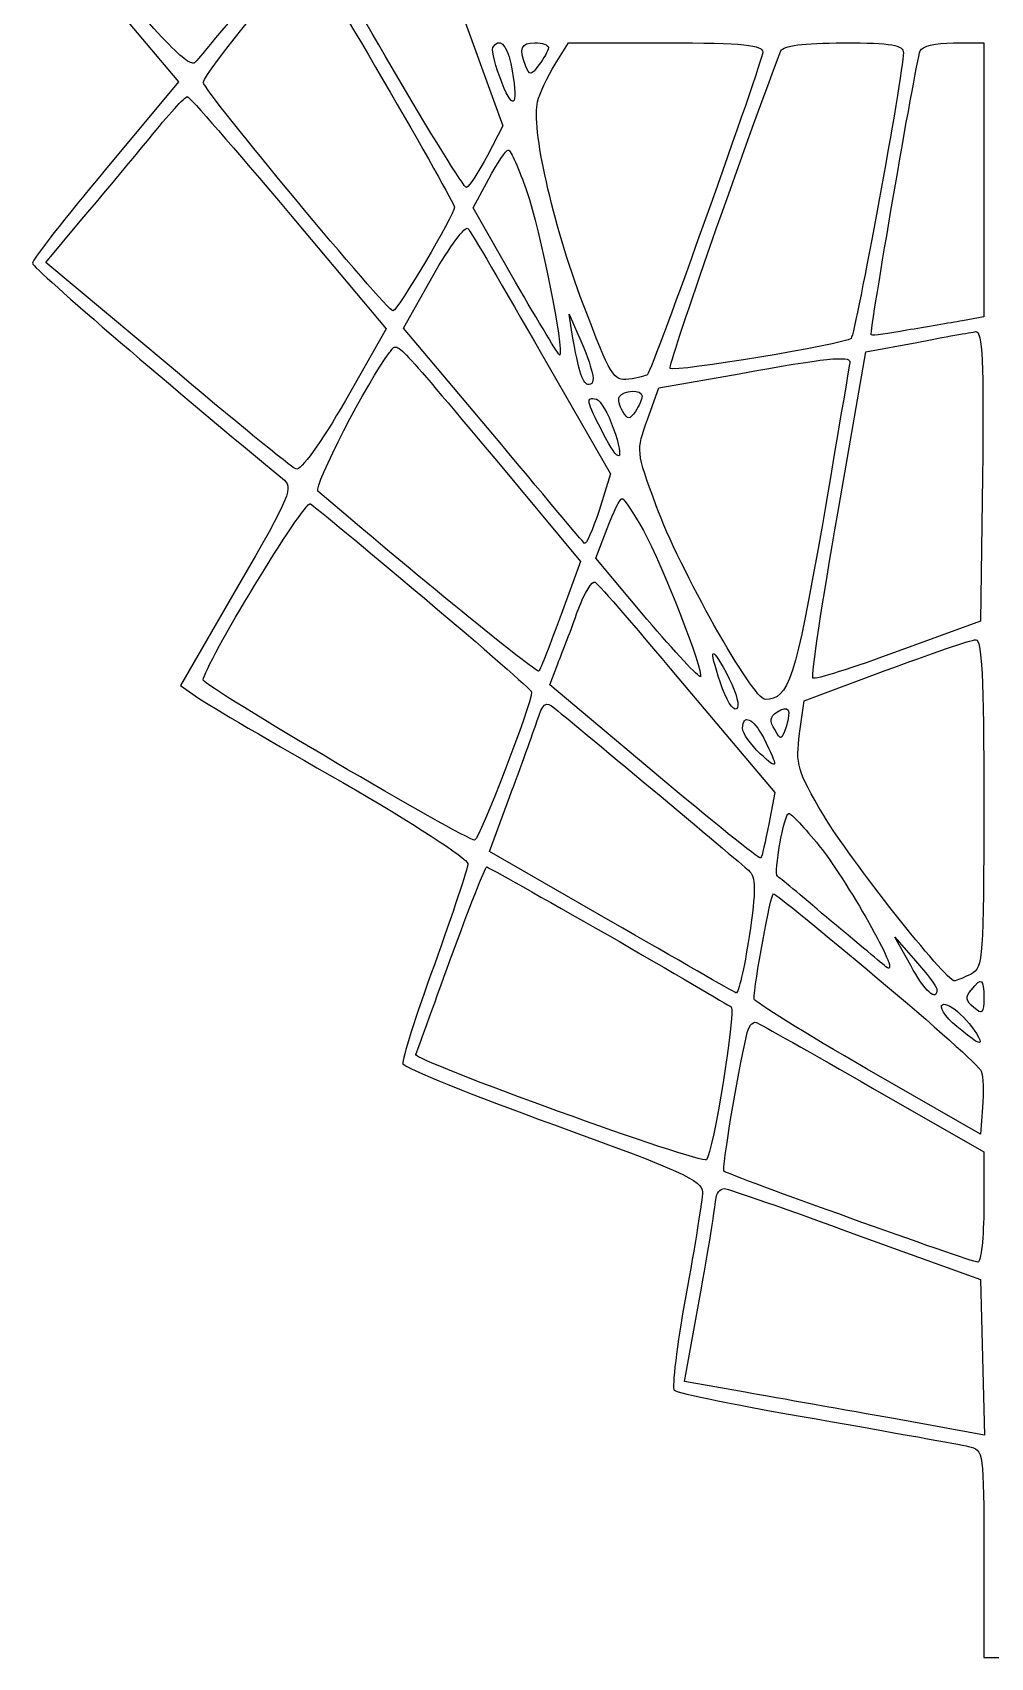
# Model space of a CAD drawing. Extents: x 10 to 239, y 73 to 305.
# Drawn here: x 13.3 to 53.6, y 90 to 158.4 of the extents above; entities that cross this region are included whole.
import ezdxf

# ---------------------------------------------------------------- set-up
doc = ezdxf.new("R2010")
doc.units = 0
doc.layers.get('0').update_dxf_attribs({"linetype": 'CONTINUOUS'})

msp = doc.modelspace()

# ---------------------------------------------------------------- linework, layer by layer
at = {"color": 7}
for points in [[(14.647333, 162.009667), (19.416889, 156.337), (16.340667, 152.639889)], [(31.044444, 160.090556), (33.076444, 154.474333), (32.427333, 153.232556)], [(34.995556, 157.776333), (34.995556, 157.776333)], [(35.277778, 157.070778), (35.842222, 157.973889), (39.934444, 157.973889)], [(44.026667, 157.578778), (44.026667, 157.578778)], [(49.953333, 157.550556), (49.953333, 157.550556)], [(52.07, 157.973889), (53.34, 157.973889), (53.34, 152.188333), (53.34, 152.188333)], [(33.415111, 157.099), (33.415111, 157.099)], [(28.024667, 156.421667), (28.024667, 156.421667)], [(33.612667, 147.898556), (31.834667, 151.031222), (32.483778, 152.244778)], [(53.34, 152.188333), (53.34, 146.431), (52.436889, 146.261667)], [(34.092444, 151.708556), (34.092444, 151.708556)], [(24.045333, 150.833667), (28.165778, 145.923), (26.444222, 142.903222)], [(24.045333, 150.833667), (24.045333, 150.833667)], [(18.937111, 144.455444), (13.828889, 148.717), (15.268222, 150.466778)], [(32.653111, 141.492111), (28.899556, 145.951222), (30.141333, 148.180778)], [(35.983333, 145.781889), (35.870444, 146.543889), (36.237333, 145.697222)], [(47.187556, 138.161889), (48.372889, 144.963444), (50.517778, 145.358556)], [(34.713333, 144.878778), (37.620222, 139.827), (37.140444, 138.274778)], [(34.713333, 144.878778), (34.713333, 144.878778)], [(47.695556, 144.540111), (47.695556, 144.540111)], [(36.801778, 144.229667), (36.801778, 144.229667)], [(39.172444, 142.113), (39.652222, 143.439444), (43.038889, 144.032111)], [(38.946667, 143.100778), (38.946667, 143.100778)], [(37.733111, 141.746111), (37.733111, 141.746111)], [(32.822444, 140.363222), (36.350222, 136.129889), (35.531778, 133.900333)], [(32.822444, 140.363222), (32.822444, 140.363222)], [(53.283556, 139.714111), (53.198889, 133.618111), (49.727556, 132.348111)], [(53.283556, 139.714111), (53.283556, 139.714111)], [(39.144222, 133.702778), (36.999333, 136.271), (37.479111, 137.512778)], [(39.003111, 137.428111), (39.003111, 137.428111)], [(21.900444, 135.057444), (19.501556, 130.908778), (20.263556, 130.372556)], [(29.774444, 134.577667), (29.774444, 134.577667)], [(39.454667, 127.239889), (35.052, 130.937), (35.390667, 131.811889)], [(45.578889, 128.876778), (45.776444, 130.259667), (49.191333, 131.529667)], [(42.615556, 131.191), (42.615556, 131.191)], [(40.865778, 130.739444), (44.534667, 126.393222), (44.280667, 125.066778)], [(40.865778, 130.739444), (40.865778, 130.739444)], [(44.054889, 128.707444), (44.054889, 128.707444)], [(45.014444, 129.159), (45.014444, 129.159)], [(37.620222, 120.974556), (32.512, 123.909667), (33.358667, 126.195667)], [(39.37, 126.534333), (39.37, 126.534333)], [(53.34, 125.941667), (53.34, 125.941667)], [(46.397333, 124.163667), (46.397333, 124.163667)], [(37.479111, 120.410111), (37.479111, 120.410111)], [(50.263778, 119.111889), (49.586444, 120.297222), (50.461333, 119.309444)], [(48.852667, 118.575667), (48.852667, 118.575667)], [(51.364444, 118.124111), (51.364444, 118.124111)], [(53.34, 117.729), (53.34, 117.729)], [(53.114222, 116.092111), (53.114222, 116.092111)], [(53.283556, 113.128778), (53.198889, 111.999889), (48.429333, 114.737444)], [(48.655111, 113.947222), (53.34, 111.266111), (53.34, 108.951889)], [(48.655111, 113.947222), (48.655111, 113.947222)], [(47.977778, 107.766556), (53.198889, 105.875667), (53.283556, 102.601889), (53.368222, 99.328111), (49.614667, 100.005444)], [(47.977778, 107.766556), (47.977778, 107.766556)], [(43.292889, 101.134333), (40.724667, 101.585889), (41.373778, 105.141889)], [(53.34, 94.332778), (53.34, 89.958333), (59.802889, 89.958333)]]:
    msp.add_lwpolyline(points, dxfattribs=at)
for points in [[(31.552444, 151.877889), (31.383111, 151.765), (25.4, 161.953222), (25.4, 162.348333)], [(20.150667, 157.183667), (19.896667, 156.845), (18.965333, 157.804556), (15.296444, 162.179)], [(20.461111, 156.308778), (20.461111, 156.647444), (24.525111, 161.642778), (24.807333, 161.642778)], [(24.807333, 161.642778), (24.920222, 161.642778), (26.359556, 159.300333), (28.024667, 156.421667)], [(22.521333, 160.005889), (21.392444, 158.679444), (20.32, 157.409444), (20.150667, 157.183667)], [(32.653111, 157.776333), (32.907111, 158.227889), (33.245778, 157.917444), (33.415111, 157.099)], [(33.048222, 156.280556), (32.766, 156.986111), (32.596667, 157.635222), (32.653111, 157.776333)], [(34.036, 157.014333), (33.753778, 157.748111), (33.838444, 157.973889), (34.431111, 157.973889)], [(34.431111, 157.973889), (34.741556, 157.973889), (34.995556, 157.889222), (34.995556, 157.776333)], [(34.995556, 157.776333), (34.995556, 157.635222), (34.798, 157.324778), (34.600444, 157.042556)], [(44.026667, 157.578778), (44.026667, 157.211889), (39.37, 144.173222), (39.172444, 144.003889)], [(39.934444, 157.973889), (43.264667, 157.973889), (44.026667, 157.889222), (44.026667, 157.578778)], [(40.132, 144.257889), (40.019111, 144.370778), (42.926, 152.696333), (44.788667, 157.635222)], [(44.788667, 157.635222), (44.901556, 157.861), (45.691778, 157.973889), (47.441556, 157.973889)], [(47.441556, 157.973889), (49.473556, 157.973889), (49.953333, 157.889222), (49.953333, 157.550556)], [(49.953333, 157.550556), (49.953333, 156.703889), (47.921333, 145.697222), (47.752, 145.527889)], [(48.598667, 145.669), (48.514, 145.753667), (50.461333, 157.042556), (50.658889, 157.635222)], [(50.658889, 157.635222), (50.743556, 157.832778), (51.279778, 157.973889), (52.07, 157.973889)], [(33.415111, 157.099), (33.753778, 155.377444), (33.556222, 154.982333), (33.048222, 156.280556)], [(34.600444, 157.042556), (34.261778, 156.591), (34.205333, 156.591), (34.036, 157.014333)], [(34.544, 155.490333), (34.628667, 155.857222), (34.967333, 156.562778), (35.277778, 157.070778)], [(28.448, 146.685), (28.194, 146.685), (20.461111, 155.970111), (20.461111, 156.308778)], [(28.024667, 156.421667), (29.689778, 153.571222), (31.044444, 151.144111), (31.044444, 151.059444)], [(18.175111, 153.938111), (18.965333, 154.925889), (19.699111, 155.716111), (19.783778, 155.716111)], [(19.783778, 155.716111), (19.868444, 155.716111), (21.787556, 153.514778), (24.045333, 150.833667)], [(36.463111, 146.967222), (35.164889, 150.382111), (34.261778, 154.446111), (34.544, 155.490333)], [(15.268222, 150.466778), (16.086667, 151.398111), (17.384889, 152.978556), (18.175111, 153.938111)], [(32.483778, 152.244778), (32.850667, 152.922111), (33.217556, 153.458333), (33.302222, 153.458333)], [(33.302222, 153.458333), (33.415111, 153.458333), (33.753778, 152.668111), (34.092444, 151.708556)], [(32.427333, 153.232556), (32.060444, 152.555222), (31.665333, 151.934333), (31.552444, 151.877889)], [(16.340667, 152.639889), (14.647333, 150.607889), (13.264444, 148.858111), (13.264444, 148.688778)], [(34.092444, 151.708556), (34.628667, 150.156333), (35.672889, 144.991667), (35.475333, 144.822333)], [(31.044444, 151.059444), (31.044444, 150.749), (28.645556, 146.685), (28.448, 146.685)], [(30.141333, 148.180778), (30.846889, 149.394333), (31.496, 150.297444), (31.608889, 150.156333)], [(31.608889, 150.156333), (31.721778, 150.043444), (33.104667, 147.644556), (34.713333, 144.878778)], [(13.264444, 148.688778), (13.264444, 148.491222), (19.642667, 143.016111), (23.791333, 139.629444)], [(35.475333, 144.822333), (35.447111, 144.794111), (34.600444, 146.177), (33.612667, 147.898556)], [(38.382222, 143.806333), (37.733111, 143.721667), (37.620222, 143.919222), (36.463111, 146.967222)], [(50.094444, 145.866556), (49.332444, 145.725444), (48.655111, 145.640778), (48.598667, 145.669)], [(52.436889, 146.261667), (51.928889, 146.177), (50.884667, 146.007667), (50.094444, 145.866556)], [(50.517778, 145.358556), (51.674889, 145.584333), (52.803778, 145.781889), (53.001333, 145.810111)], [(53.001333, 145.810111), (53.283556, 145.838333), (53.34, 144.540111), (53.283556, 139.714111)], [(28.306889, 144.935222), (28.673778, 145.386778), (28.335111, 145.697222), (32.822444, 140.363222)], [(36.717111, 143.580556), (36.434889, 143.580556), (36.293778, 144.032111), (35.983333, 145.781889)], [(36.237333, 145.697222), (36.463111, 145.245667), (36.717111, 144.568333), (36.801778, 144.229667)], [(47.752, 145.527889), (47.469778, 145.273889), (40.301333, 144.088556), (40.132, 144.257889)], [(24.355778, 140.024556), (24.158222, 140.109222), (21.731111, 142.084778), (18.937111, 144.455444)], [(25.287111, 139.093222), (25.089556, 139.262556), (27.403778, 143.778111), (28.306889, 144.935222)], [(43.038889, 144.032111), (46.679556, 144.709444), (47.695556, 144.794111), (47.695556, 144.540111)], [(47.695556, 144.540111), (47.695556, 144.455444), (47.159333, 141.351), (46.538444, 137.682111)], [(36.801778, 144.229667), (36.942889, 143.834556), (36.886444, 143.580556), (36.717111, 143.580556)], [(39.172444, 144.003889), (39.116, 143.947444), (38.777333, 143.862778), (38.382222, 143.806333)], [(37.281556, 141.576778), (36.604222, 142.875), (36.547778, 143.100778), (37.027556, 142.959667)], [(38.128222, 142.451667), (37.987111, 142.677444), (37.930667, 142.959667), (37.987111, 143.072556)], [(37.987111, 143.072556), (38.156444, 143.354778), (38.946667, 143.383), (38.946667, 143.100778)], [(38.946667, 143.100778), (38.946667, 142.959667), (38.805556, 142.677444), (38.664444, 142.451667)], [(26.444222, 142.903222), (25.4, 141.097), (24.581556, 139.939889), (24.355778, 140.024556)], [(37.027556, 142.959667), (37.196889, 142.903222), (37.507333, 142.367), (37.733111, 141.746111)], [(38.664444, 142.451667), (38.410444, 142.084778), (38.354, 142.084778), (38.128222, 142.451667)], [(37.733111, 141.746111), (38.241111, 140.278556), (37.987111, 140.165667), (37.281556, 141.576778)], [(39.539333, 138.472333), (38.692667, 140.786556), (38.692667, 140.786556), (39.172444, 142.113)], [(36.519556, 136.891889), (36.434889, 136.948333), (34.713333, 139.036778), (32.653111, 141.492111)], [(23.791333, 139.629444), (24.271111, 139.234333), (24.186444, 139.008556), (21.900444, 135.057444)], [(34.600444, 131.501444), (34.487556, 131.416778), (29.040667, 135.875889), (25.287111, 139.093222)], [(20.461111, 131.134556), (20.461111, 131.699), (24.722667, 138.726333), (24.976667, 138.557)], [(24.976667, 138.557), (25.117778, 138.472333), (27.290889, 136.666111), (29.774444, 134.577667)], [(37.479111, 137.512778), (37.733111, 138.218333), (38.015333, 138.782778), (38.1, 138.782778)], [(38.1, 138.782778), (38.184667, 138.782778), (38.579778, 138.161889), (39.003111, 137.428111)], [(44.139556, 130.316111), (43.603333, 130.316111), (40.498889, 135.847667), (39.539333, 138.472333)], [(37.140444, 138.274778), (36.858222, 137.456333), (36.576, 136.807222), (36.519556, 136.891889)], [(46.538444, 137.682111), (45.381333, 131.134556), (45.127333, 130.316111), (44.139556, 130.316111)], [(46.143333, 131.219222), (46.058667, 131.303889), (46.538444, 134.408333), (47.187556, 138.161889)], [(39.003111, 137.428111), (39.793333, 135.988778), (41.571333, 131.445), (41.402, 131.275667)], [(36.237333, 134.069667), (36.519556, 134.803444), (36.858222, 135.339667), (36.971111, 135.255)], [(36.971111, 135.255), (37.112222, 135.170333), (38.862, 133.138333), (40.865778, 130.739444)], [(29.774444, 134.577667), (32.258, 132.489222), (34.29, 130.711222), (34.29, 130.626556)], [(35.531778, 133.900333), (35.080222, 132.658556), (34.656889, 131.586111), (34.600444, 131.501444)], [(35.390667, 131.811889), (35.588222, 132.319889), (35.983333, 133.307667), (36.237333, 134.069667)], [(41.402, 131.275667), (41.345556, 131.219222), (40.329556, 132.319889), (39.144222, 133.702778)], [(49.191333, 131.529667), (51.082222, 132.235222), (52.803778, 132.827889), (53.001333, 132.827889)], [(53.001333, 132.827889), (53.255333, 132.856111), (53.34, 131.303889), (53.34, 125.941667)], [(42.248667, 131.021667), (41.712444, 132.602111), (41.853556, 132.658556), (42.615556, 131.191)], [(49.727556, 132.348111), (47.836667, 131.642556), (46.199778, 131.134556), (46.143333, 131.219222)], [(31.891111, 124.389444), (31.496, 124.389444), (20.461111, 130.880556), (20.461111, 131.134556)], [(42.926, 129.921), (42.784889, 129.808111), (42.474444, 130.316111), (42.248667, 131.021667)], [(42.615556, 131.191), (42.926, 130.570111), (43.067111, 130.005667), (42.926, 129.921)], [(20.263556, 130.372556), (20.686889, 130.090333), (23.396222, 128.481667), (26.331333, 126.816556)], [(34.29, 130.626556), (34.29, 130.146778), (32.088667, 124.389444), (31.891111, 124.389444)], [(34.515778, 129.384778), (34.769778, 130.175), (34.882667, 130.259667), (35.249556, 129.949222)], [(44.619333, 129.779889), (45.127333, 130.090333), (45.240222, 129.921), (45.014444, 129.159)], [(33.358667, 126.195667), (33.838444, 127.465667), (34.346444, 128.905), (34.515778, 129.384778)], [(35.249556, 129.949222), (35.475333, 129.779889), (37.338, 128.227667), (39.37, 126.534333)], [(43.18, 129.102556), (43.18, 129.723444), (43.631556, 129.525889), (44.054889, 128.707444)], [(44.534667, 129.046111), (44.308889, 129.384778), (44.337111, 129.610556), (44.619333, 129.779889)], [(43.913778, 128.030111), (43.518667, 128.425222), (43.18, 128.876778), (43.18, 129.102556)], [(44.054889, 128.707444), (44.704, 127.381), (44.704, 127.324556), (43.913778, 128.030111)], [(45.014444, 129.159), (44.816889, 128.594556), (44.788667, 128.566333), (44.534667, 129.046111)], [(46.594889, 125.433667), (45.466, 127.324556), (45.409556, 127.578556), (45.578889, 128.876778)], [(26.331333, 126.816556), (29.238222, 125.151444), (31.608889, 123.599222), (31.608889, 123.401667)], [(43.942, 123.627444), (43.885556, 123.599222), (41.853556, 125.207889), (39.454667, 127.239889)], [(39.37, 126.534333), (41.373778, 124.869222), (43.208222, 123.317), (43.434, 123.119444)], [(44.647556, 122.865444), (44.478222, 122.978333), (44.929778, 125.518333), (45.127333, 125.518333)], [(45.127333, 125.518333), (45.212, 125.518333), (45.804667, 124.897444), (46.397333, 124.163667)], [(52.098222, 118.462778), (51.731333, 118.462778), (47.667333, 123.627444), (46.594889, 125.433667)], [(53.34, 125.941667), (53.34, 119.422333), (53.311778, 119.027222), (52.803778, 118.745)], [(44.280667, 125.066778), (44.139556, 124.333), (43.998444, 123.683889), (43.942, 123.627444)], [(46.397333, 124.163667), (47.780222, 122.385667), (49.981556, 118.434556), (49.219556, 119.055444)], [(31.608889, 123.401667), (31.608889, 123.204111), (30.959778, 121.285), (30.197778, 119.140111)], [(30.875111, 119.394111), (31.665333, 121.539), (32.342667, 123.260556), (32.399111, 123.260556)], [(32.399111, 123.260556), (32.455556, 123.260556), (34.741556, 121.962333), (37.479111, 120.410111)], [(43.434, 123.119444), (43.744444, 122.809), (43.744444, 122.357444), (43.462222, 120.325444)], [(46.707778, 121.143889), (45.635333, 122.075222), (44.704, 122.837222), (44.647556, 122.865444)], [(43.659778, 117.700778), (43.659778, 118.293444), (44.365333, 122.131667), (44.478222, 122.131667)], [(44.478222, 122.131667), (44.562889, 122.131667), (46.538444, 120.523), (48.852667, 118.575667)], [(42.897778, 117.954778), (42.784889, 118.011222), (40.414222, 119.365889), (37.620222, 120.974556)], [(49.219556, 119.055444), (48.937333, 119.281222), (47.808444, 120.240778), (46.707778, 121.143889)], [(37.479111, 120.410111), (40.216667, 118.829667), (42.559111, 117.446778), (42.700222, 117.362111)], [(43.462222, 120.325444), (43.236444, 118.970778), (43.010667, 117.926556), (42.897778, 117.954778)], [(30.197778, 119.140111), (29.407556, 116.995222), (28.814889, 115.132556), (28.871333, 114.963222)], [(29.407556, 115.358333), (29.464, 115.471222), (30.113111, 117.277444), (30.875111, 119.394111)], [(51.364444, 118.124111), (51.392667, 117.531444), (50.828222, 118.039444), (50.263778, 119.111889)], [(50.461333, 119.309444), (50.941111, 118.773222), (51.336222, 118.237), (51.364444, 118.124111)], [(48.852667, 118.575667), (51.195111, 116.628333), (53.170667, 114.850333), (53.227111, 114.652778)], [(52.803778, 118.745), (52.493333, 118.603889), (52.182889, 118.462778), (52.098222, 118.462778)], [(52.803778, 118.067667), (53.255333, 118.632111), (53.34, 118.575667), (53.34, 117.729)], [(52.916667, 117.333889), (52.578, 117.616111), (52.549778, 117.785444), (52.803778, 118.067667)], [(42.700222, 117.362111), (42.897778, 117.164556), (41.938222, 111.209667), (41.656, 110.927444)], [(48.429333, 114.737444), (45.804667, 116.261444), (43.659778, 117.587889), (43.659778, 117.700778)], [(52.408667, 116.374333), (51.844222, 116.797667), (51.477333, 117.277444), (51.562, 117.418556)], [(51.562, 117.418556), (51.731333, 117.700778), (52.690889, 116.882333), (53.114222, 116.092111)], [(53.34, 117.729), (53.34, 117.108111), (53.283556, 117.023444), (52.916667, 117.333889)], [(43.349333, 116.148556), (43.405778, 116.515444), (43.603333, 116.769444), (43.744444, 116.713)], [(43.744444, 116.713), (43.885556, 116.656556), (46.086889, 115.414778), (48.655111, 113.947222)], [(53.114222, 116.092111), (53.311778, 115.725222), (53.114222, 115.781667), (52.408667, 116.374333)], [(42.389778, 110.447667), (42.305111, 110.504111), (42.954222, 114.511667), (43.349333, 116.148556)], [(41.656, 110.927444), (41.458444, 110.701667), (29.322889, 115.104333), (29.407556, 115.358333)], [(28.871333, 114.963222), (28.956, 114.793889), (31.806444, 113.636778), (35.249556, 112.395)], [(53.227111, 114.652778), (53.311778, 114.455222), (53.34, 113.777889), (53.283556, 113.128778)], [(35.249556, 112.395), (40.555333, 110.475889), (41.486667, 110.052556), (41.486667, 109.572778)], [(53.086, 106.609444), (52.832, 106.609444), (42.587333, 110.278333), (42.389778, 110.447667)], [(41.486667, 109.572778), (41.486667, 109.262333), (41.176222, 107.286778), (40.781111, 105.198333)], [(42.051111, 109.234111), (42.051111, 109.488111), (42.220444, 109.713889), (42.418, 109.713889)], [(42.418, 109.713889), (42.587333, 109.685667), (45.099111, 108.839), (47.977778, 107.766556)], [(41.373778, 105.141889), (41.740667, 107.117444), (42.022889, 108.951889), (42.051111, 109.234111)], [(53.34, 108.951889), (53.34, 107.653667), (53.227111, 106.609444), (53.086, 106.609444)], [(40.781111, 105.198333), (40.414222, 103.109889), (40.188444, 101.303667), (40.301333, 101.219)], [(40.301333, 101.219), (40.414222, 101.106111), (43.095333, 100.541667), (46.284444, 100.005444)], [(49.614667, 100.005444), (47.554444, 100.372333), (44.704, 100.880333), (43.292889, 101.134333)], [(46.284444, 100.005444), (49.473556, 99.441), (52.352222, 98.933), (52.690889, 98.848333)], [(52.690889, 98.848333), (53.34, 98.707222), (53.34, 98.622556), (53.34, 94.332778)]]:
    msp.add_open_spline(points, degree=3, dxfattribs=at)

doc.saveas('drawing.dxf')
